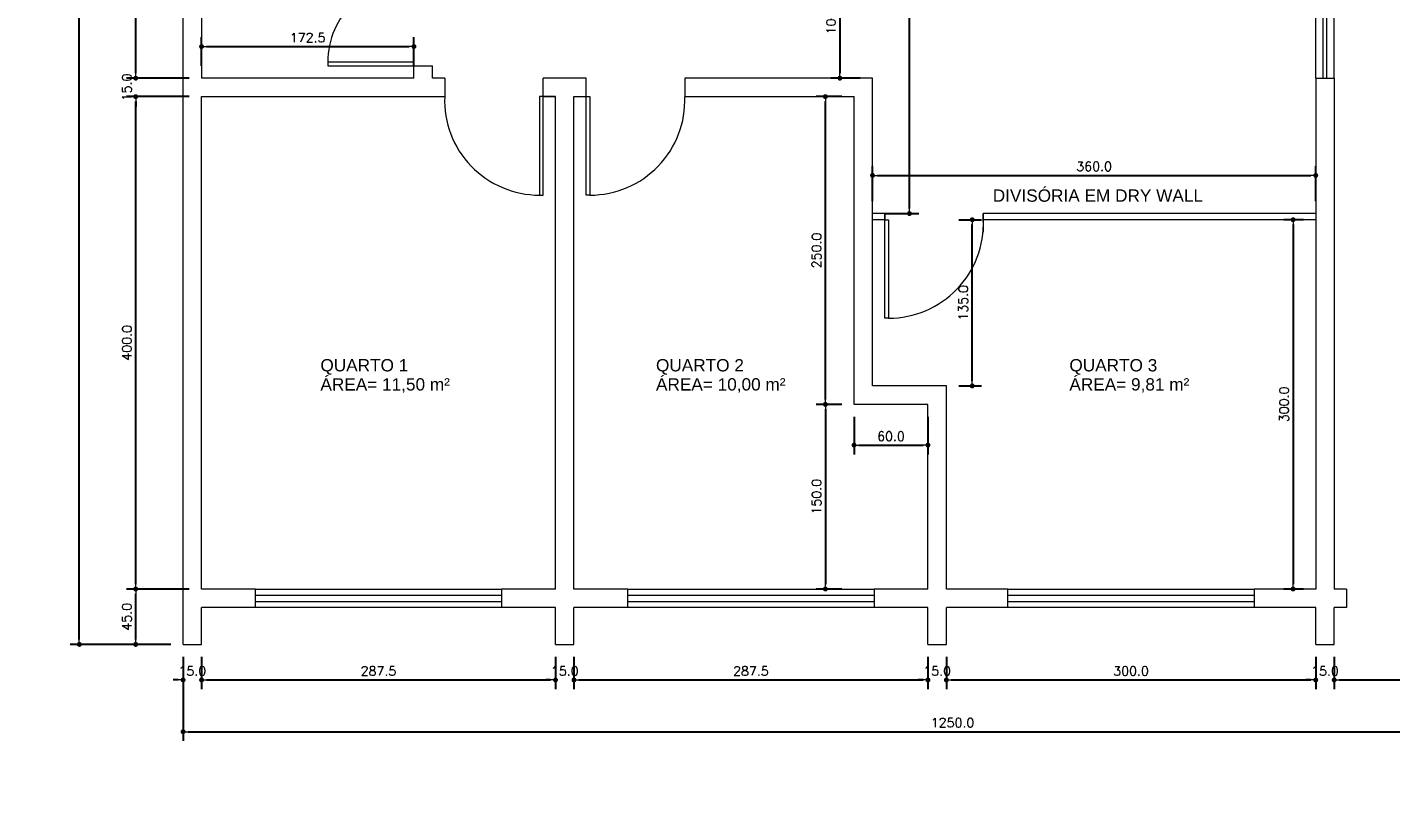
# Model space of a CAD drawing. Header units: millimetres. Extents: x 1206 to 2034, y 106 to 342.
# Drawn here: x 1785.26 to 1796.33, y 135.67 to 141.91 of the extents above; entities that cross this region are included whole.
import ezdxf

# ---------------------------------------------------------------- set-up
doc = ezdxf.new("R2010")
doc.units = ezdxf.units.MM
doc.header["$PDMODE"] = 34
doc.header["$PDSIZE"] = -5
doc.layers.get('0').update_dxf_attribs({"color": 1})
doc.layers.get('DEFPOINTS').update_dxf_attribs({"lineweight": 0})
for name, color, linetype, lineweight in [('AR-ALVENARIA', 7, 'Continuous', 9), ('AR-COTA', 1, 'Continuous', 5), ('AR-DIVISÓRIA', 7, 'Continuous', 5), ('AR-ESQUADRIA', 4, 'Continuous', 5), ('AR-PENA_010', 10, 'Continuous', 9), ('AR-TXT-AMBIENTE', 174, 'Continuous', 0), ('AR-TXT-ÁREA', 7, 'Continuous', 0)]:
    doc.layers.add(name, color=color, linetype=linetype, lineweight=lineweight)
doc.styles.add('50_COTAS', font='romans.shx', dxfattribs={"height": 0.075})
doc.styles.add('50_TXT 3', font='arial.ttf', dxfattribs={"height": 0.1})
doc.styles.add('75_TXT 3', font='arial.ttf', dxfattribs={"height": 0.15})
doc.dimstyles.new('COTA_50', dxfattribs={"dimscale": 500, "dimtxt": 0.16, "dimasz": 8e-05, "dimexe": 0.00015, "dimexo": 0.0002, "dimgap": 7e-05, "dimtad": 1, "dimdec": 1, "dimlfac": 100, "dimzin": 0, "dimdsep": 46, "dimtxsty": '50_COTAS', "dimblk1": 'DOT', "dimblk2": 'DOT', "dimsah": 1, "dimcen": 0.009, "dimclrd": 256, "dimclre": 256, "dimclrt": 7, "dimaunit": 1, "dimadec": 0, "dimazin": 0, "dimtfac": 0.05, "dimtdec": 1, "dimtix": 1, "dimtofl": 0, "dimtmove": 2, "dimatfit": 3, "dimldrblk": 'DOT', "dimfxl": 1, "dimtvp": 0.75, "dimtolj": 1, "dimtzin": 0, "dimarcsym": 0})

# ---------------------------------------------------------------- blocks, each defined once
blk = doc.blocks.new('_DOT')
at = {"color": 0, "linetype": 'ByBlock'}
blk.add_line((-0.5, 0), (-1, 0), dxfattribs=at)
at = {"color": 0, "linetype": 'ByBlock', "const_width": 0.5}
blk.add_lwpolyline([(-0.25, 0, 1), (0.25, 0, 1)], format="xyb", close=True, dxfattribs=at)
blk = doc.blocks.new('*D190')
at = {"layer": 'AR-COTA', "lineweight": -2, "transparency": 16777216}
for p, q in [((1786.522, 136.797), (1786.522, 136.533)), ((1786.672, 136.797), (1786.672, 136.533)), ((1786.482, 136.608), (1786.442, 136.608)), ((1786.712, 136.608), (1786.752, 136.608))]:
    blk.add_line(p, q, dxfattribs=at)
at = {"layer": 'DEFPOINTS', "color": 0, "transparency": 16777216}
for p in [(1786.522, 136.897), (1786.672, 136.897), (1786.672, 136.608)]:
    blk.add_point(p, dxfattribs=at)
at = {"layer": 'AR-COTA', "lineweight": -2, "transparency": 16777216, "xscale": 0.04, "yscale": 0.04, "zscale": 0.04}
blk.add_blockref('_DOT', (1786.522, 136.608), dxfattribs=at)
at = {"layer": 'AR-COTA', "lineweight": -2, "transparency": 16777216, "xscale": 0.04, "yscale": 0.04, "zscale": 0.04, "rotation": 180}
blk.add_blockref('_DOT', (1786.672, 136.608), dxfattribs=at)
at = {"layer": 'AR-COTA', "color": 7, "transparency": 16777216, "insert": (1786.597, 136.681), "char_height": 0.075, "attachment_point": 5, "style": '50_COTAS'}
blk.add_mtext('\\A1;15.0', dxfattribs=at)
blk = doc.blocks.new('*D191')
at = {"layer": 'AR-COTA', "lineweight": -2, "transparency": 16777216}
for p, q in [((1786.672, 136.797), (1786.672, 136.533)), ((1789.547, 136.797), (1789.547, 136.533)), ((1786.712, 136.608), (1789.507, 136.608))]:
    blk.add_line(p, q, dxfattribs=at)
at = {"layer": 'DEFPOINTS', "color": 0, "transparency": 16777216}
for p in [(1786.672, 136.897), (1789.547, 136.897), (1789.547, 136.608)]:
    blk.add_point(p, dxfattribs=at)
at = {"layer": 'AR-COTA', "lineweight": -2, "transparency": 16777216, "xscale": 0.04, "yscale": 0.04, "zscale": 0.04, "rotation": 180}
blk.add_blockref('_DOT', (1786.672, 136.608), dxfattribs=at)
at = {"layer": 'AR-COTA', "lineweight": -2, "transparency": 16777216, "xscale": 0.04, "yscale": 0.04, "zscale": 0.04}
blk.add_blockref('_DOT', (1789.547, 136.608), dxfattribs=at)
at = {"layer": 'AR-COTA', "color": 7, "transparency": 16777216, "insert": (1788.109, 136.681), "char_height": 0.075, "attachment_point": 5, "style": '50_COTAS'}
blk.add_mtext('\\A1;287.5', dxfattribs=at)
blk = doc.blocks.new('*D192')
at = {"layer": 'AR-COTA', "lineweight": -2, "transparency": 16777216}
for p, q in [((1789.547, 136.797), (1789.547, 136.533)), ((1789.697, 136.797), (1789.697, 136.533)), ((1789.507, 136.608), (1789.467, 136.608)), ((1789.737, 136.608), (1789.777, 136.608))]:
    blk.add_line(p, q, dxfattribs=at)
at = {"layer": 'DEFPOINTS', "color": 0, "transparency": 16777216}
for p in [(1789.547, 136.897), (1789.697, 136.897), (1789.697, 136.608)]:
    blk.add_point(p, dxfattribs=at)
at = {"layer": 'AR-COTA', "lineweight": -2, "transparency": 16777216, "xscale": 0.04, "yscale": 0.04, "zscale": 0.04}
blk.add_blockref('_DOT', (1789.547, 136.608), dxfattribs=at)
at = {"layer": 'AR-COTA', "lineweight": -2, "transparency": 16777216, "xscale": 0.04, "yscale": 0.04, "zscale": 0.04, "rotation": 180}
blk.add_blockref('_DOT', (1789.697, 136.608), dxfattribs=at)
at = {"layer": 'AR-COTA', "color": 7, "transparency": 16777216, "insert": (1789.622, 136.681), "char_height": 0.075, "attachment_point": 5, "style": '50_COTAS'}
blk.add_mtext('\\A1;15.0', dxfattribs=at)
blk = doc.blocks.new('*D193')
at = {"layer": 'AR-COTA', "lineweight": -2, "transparency": 16777216}
for p, q in [((1789.697, 136.797), (1789.697, 136.533)), ((1792.572, 136.797), (1792.572, 136.533)), ((1789.737, 136.608), (1792.532, 136.608))]:
    blk.add_line(p, q, dxfattribs=at)
at = {"layer": 'DEFPOINTS', "color": 0, "transparency": 16777216}
for p in [(1789.697, 136.897), (1792.572, 136.897), (1792.572, 136.608)]:
    blk.add_point(p, dxfattribs=at)
at = {"layer": 'AR-COTA', "lineweight": -2, "transparency": 16777216, "xscale": 0.04, "yscale": 0.04, "zscale": 0.04, "rotation": 180}
blk.add_blockref('_DOT', (1789.697, 136.608), dxfattribs=at)
at = {"layer": 'AR-COTA', "lineweight": -2, "transparency": 16777216, "xscale": 0.04, "yscale": 0.04, "zscale": 0.04}
blk.add_blockref('_DOT', (1792.572, 136.608), dxfattribs=at)
at = {"layer": 'AR-COTA', "color": 7, "transparency": 16777216, "insert": (1791.134, 136.681), "char_height": 0.075, "attachment_point": 5, "style": '50_COTAS'}
blk.add_mtext('\\A1;287.5', dxfattribs=at)
blk = doc.blocks.new('*D194')
at = {"layer": 'AR-COTA', "lineweight": -2, "transparency": 16777216}
for p, q in [((1792.572, 136.797), (1792.572, 136.533)), ((1792.722, 136.797), (1792.722, 136.533)), ((1792.532, 136.608), (1792.492, 136.608)), ((1792.762, 136.608), (1792.802, 136.608))]:
    blk.add_line(p, q, dxfattribs=at)
at = {"layer": 'DEFPOINTS', "color": 0, "transparency": 16777216}
for p in [(1792.572, 136.897), (1792.722, 136.897), (1792.722, 136.608)]:
    blk.add_point(p, dxfattribs=at)
at = {"layer": 'AR-COTA', "lineweight": -2, "transparency": 16777216, "xscale": 0.04, "yscale": 0.04, "zscale": 0.04}
blk.add_blockref('_DOT', (1792.572, 136.608), dxfattribs=at)
at = {"layer": 'AR-COTA', "lineweight": -2, "transparency": 16777216, "xscale": 0.04, "yscale": 0.04, "zscale": 0.04, "rotation": 180}
blk.add_blockref('_DOT', (1792.722, 136.608), dxfattribs=at)
at = {"layer": 'AR-COTA', "color": 7, "transparency": 16777216, "insert": (1792.647, 136.681), "char_height": 0.075, "attachment_point": 5, "style": '50_COTAS'}
blk.add_mtext('\\A1;15.0', dxfattribs=at)
blk = doc.blocks.new('*D195')
at = {"layer": 'AR-COTA', "lineweight": -2, "transparency": 16777216}
for p, q in [((1792.722, 136.797), (1792.722, 136.533)), ((1795.722, 136.797), (1795.722, 136.533)), ((1792.762, 136.608), (1795.682, 136.608))]:
    blk.add_line(p, q, dxfattribs=at)
at = {"layer": 'DEFPOINTS', "color": 0, "transparency": 16777216}
for p in [(1792.722, 136.897), (1795.722, 136.897), (1795.722, 136.608)]:
    blk.add_point(p, dxfattribs=at)
at = {"layer": 'AR-COTA', "lineweight": -2, "transparency": 16777216, "xscale": 0.04, "yscale": 0.04, "zscale": 0.04, "rotation": 180}
blk.add_blockref('_DOT', (1792.722, 136.608), dxfattribs=at)
at = {"layer": 'AR-COTA', "lineweight": -2, "transparency": 16777216, "xscale": 0.04, "yscale": 0.04, "zscale": 0.04}
blk.add_blockref('_DOT', (1795.722, 136.608), dxfattribs=at)
at = {"layer": 'AR-COTA', "color": 7, "transparency": 16777216, "insert": (1794.222, 136.681), "char_height": 0.075, "attachment_point": 5, "style": '50_COTAS'}
blk.add_mtext('\\A1;300.0', dxfattribs=at)
blk = doc.blocks.new('*D196')
at = {"layer": 'AR-COTA', "lineweight": -2, "transparency": 16777216}
for p, q in [((1795.722, 136.797), (1795.722, 136.533)), ((1795.872, 136.797), (1795.872, 136.533)), ((1795.682, 136.608), (1795.642, 136.608)), ((1795.912, 136.608), (1795.952, 136.608))]:
    blk.add_line(p, q, dxfattribs=at)
at = {"layer": 'DEFPOINTS', "color": 0, "transparency": 16777216}
for p in [(1795.722, 136.897), (1795.872, 136.897), (1795.872, 136.608)]:
    blk.add_point(p, dxfattribs=at)
at = {"layer": 'AR-COTA', "lineweight": -2, "transparency": 16777216, "xscale": 0.04, "yscale": 0.04, "zscale": 0.04}
blk.add_blockref('_DOT', (1795.722, 136.608), dxfattribs=at)
at = {"layer": 'AR-COTA', "lineweight": -2, "transparency": 16777216, "xscale": 0.04, "yscale": 0.04, "zscale": 0.04, "rotation": 180}
blk.add_blockref('_DOT', (1795.872, 136.608), dxfattribs=at)
at = {"layer": 'AR-COTA', "color": 7, "transparency": 16777216, "insert": (1795.797, 136.681), "char_height": 0.075, "attachment_point": 5, "style": '50_COTAS'}
blk.add_mtext('\\A1;15.0', dxfattribs=at)
blk = doc.blocks.new('*D197')
at = {"layer": 'AR-COTA', "lineweight": -2, "transparency": 16777216}
for p, q in [((1795.872, 136.797), (1795.872, 136.533)), ((1798.872, 136.797), (1798.872, 136.533)), ((1795.912, 136.608), (1798.832, 136.608))]:
    blk.add_line(p, q, dxfattribs=at)
at = {"layer": 'DEFPOINTS', "color": 0, "transparency": 16777216}
for p in [(1795.872, 136.897), (1798.872, 136.897), (1798.872, 136.608)]:
    blk.add_point(p, dxfattribs=at)
at = {"layer": 'AR-COTA', "lineweight": -2, "transparency": 16777216, "xscale": 0.04, "yscale": 0.04, "zscale": 0.04, "rotation": 180}
blk.add_blockref('_DOT', (1795.872, 136.608), dxfattribs=at)
at = {"layer": 'AR-COTA', "lineweight": -2, "transparency": 16777216, "xscale": 0.04, "yscale": 0.04, "zscale": 0.04}
blk.add_blockref('_DOT', (1798.872, 136.608), dxfattribs=at)
at = {"layer": 'AR-COTA', "color": 7, "transparency": 16777216, "insert": (1797.372, 136.681), "char_height": 0.075, "attachment_point": 5, "style": '50_COTAS'}
blk.add_mtext('\\A1;300.0', dxfattribs=at)
blk = doc.blocks.new('*D204')
at = {"layer": 'AR-COTA', "lineweight": -2, "transparency": 16777216}
for p, q in [((1786.522, 136.797), (1786.522, 136.113)), ((1799.022, 136.797), (1799.022, 136.113)), ((1786.562, 136.188), (1798.982, 136.188))]:
    blk.add_line(p, q, dxfattribs=at)
at = {"layer": 'DEFPOINTS', "color": 0, "transparency": 16777216}
for p in [(1786.522, 136.897), (1799.022, 136.897), (1799.022, 136.188)]:
    blk.add_point(p, dxfattribs=at)
at = {"layer": 'AR-COTA', "lineweight": -2, "transparency": 16777216, "xscale": 0.04, "yscale": 0.04, "zscale": 0.04, "rotation": 180}
blk.add_blockref('_DOT', (1786.522, 136.188), dxfattribs=at)
at = {"layer": 'AR-COTA', "lineweight": -2, "transparency": 16777216, "xscale": 0.04, "yscale": 0.04, "zscale": 0.04}
blk.add_blockref('_DOT', (1799.022, 136.188), dxfattribs=at)
at = {"layer": 'AR-COTA', "color": 7, "transparency": 16777216, "insert": (1792.772, 136.261), "char_height": 0.075, "attachment_point": 5, "style": '50_COTAS'}
blk.add_mtext('\\A1;1250.0', dxfattribs=at)
blk = doc.blocks.new('*D207')
at = {"layer": 'AR-COTA', "lineweight": -2, "transparency": 16777216}
for p, q in [((1786.572, 141.347), (1786.062, 141.347)), ((1786.137, 137.387), (1786.137, 141.307)), ((1786.572, 137.347), (1786.062, 137.347))]:
    blk.add_line(p, q, dxfattribs=at)
at = {"layer": 'DEFPOINTS', "color": 0, "transparency": 16777216}
for p in [(1786.137, 141.347), (1786.672, 141.347), (1786.672, 137.347)]:
    blk.add_point(p, dxfattribs=at)
at = {"layer": 'AR-COTA', "lineweight": -2, "transparency": 16777216, "xscale": 0.04, "yscale": 0.04, "zscale": 0.04}
for p, rotation in [((1786.137, 141.347), 90), ((1786.137, 137.347), 270)]:
    blk.add_blockref('_DOT', p, dxfattribs=dict(at, rotation=rotation))
at = {"layer": 'AR-COTA', "color": 7, "transparency": 16777216, "insert": (1786.065, 139.347), "char_height": 0.075, "attachment_point": 5, "rotation": 90, "style": '50_COTAS'}
blk.add_mtext('\\A1;400.0', dxfattribs=at)
blk = doc.blocks.new('*D208')
at = {"layer": 'AR-COTA', "lineweight": -2, "transparency": 16777216}
for p, q in [((1786.137, 141.537), (1786.137, 141.577)), ((1786.572, 141.497), (1786.062, 141.497)), ((1786.572, 141.347), (1786.062, 141.347)), ((1786.137, 141.307), (1786.137, 141.267))]:
    blk.add_line(p, q, dxfattribs=at)
at = {"layer": 'DEFPOINTS', "color": 0, "transparency": 16777216}
for p in [(1786.137, 141.497), (1786.672, 141.497), (1786.672, 141.347)]:
    blk.add_point(p, dxfattribs=at)
at = {"layer": 'AR-COTA', "lineweight": -2, "transparency": 16777216, "xscale": 0.04, "yscale": 0.04, "zscale": 0.04}
for p, rotation in [((1786.137, 141.497), 270), ((1786.137, 141.347), 90)]:
    blk.add_blockref('_DOT', p, dxfattribs=dict(at, rotation=rotation))
at = {"layer": 'AR-COTA', "color": 7, "transparency": 16777216, "insert": (1786.065, 141.422), "char_height": 0.075, "attachment_point": 5, "rotation": 90, "style": '50_COTAS'}
blk.add_mtext('\\A1;15.0', dxfattribs=at)
blk = doc.blocks.new('*D209')
at = {"layer": 'AR-COTA', "lineweight": -2, "transparency": 16777216}
for p, q in [((1786.572, 144.577), (1786.062, 144.577)), ((1786.137, 141.537), (1786.137, 144.537)), ((1786.572, 141.497), (1786.062, 141.497))]:
    blk.add_line(p, q, dxfattribs=at)
at = {"layer": 'DEFPOINTS', "color": 0, "transparency": 16777216}
for p in [(1786.137, 144.577), (1786.672, 144.577), (1786.672, 141.497)]:
    blk.add_point(p, dxfattribs=at)
at = {"layer": 'AR-COTA', "lineweight": -2, "transparency": 16777216, "xscale": 0.04, "yscale": 0.04, "zscale": 0.04}
for p, rotation in [((1786.137, 144.577), 90), ((1786.137, 141.497), 270)]:
    blk.add_blockref('_DOT', p, dxfattribs=dict(at, rotation=rotation))
at = {"layer": 'AR-COTA', "color": 7, "transparency": 16777216, "insert": (1786.065, 143.037), "char_height": 0.075, "attachment_point": 5, "rotation": 90, "style": '50_COTAS'}
blk.add_mtext('\\A1;308.0', dxfattribs=at)
blk = doc.blocks.new('*D216')
at = {"layer": 'AR-COTA', "lineweight": -2, "transparency": 16777216}
for p, q in [((1786.422, 137.347), (1786.062, 137.347)), ((1786.137, 136.937), (1786.137, 137.307)), ((1786.422, 136.897), (1786.062, 136.897))]:
    blk.add_line(p, q, dxfattribs=at)
at = {"layer": 'DEFPOINTS', "color": 0, "transparency": 16777216}
for p in [(1786.137, 137.347), (1786.522, 137.347), (1786.522, 136.897)]:
    blk.add_point(p, dxfattribs=at)
at = {"layer": 'AR-COTA', "lineweight": -2, "transparency": 16777216, "xscale": 0.04, "yscale": 0.04, "zscale": 0.04}
for p, rotation in [((1786.137, 137.347), 90), ((1786.137, 136.897), 270)]:
    blk.add_blockref('_DOT', p, dxfattribs=dict(at, rotation=rotation))
at = {"layer": 'AR-COTA', "color": 7, "transparency": 16777216, "insert": (1786.065, 137.122), "char_height": 0.075, "attachment_point": 5, "rotation": 90, "style": '50_COTAS'}
blk.add_mtext('\\A1;45.0', dxfattribs=at)
blk = doc.blocks.new('*D217')
at = {"layer": 'AR-COTA', "lineweight": -2, "transparency": 16777216}
for p, q in [((1786.422, 155.397), (1785.604, 155.397)), ((1785.679, 136.937), (1785.679, 155.357)), ((1786.422, 136.897), (1785.604, 136.897))]:
    blk.add_line(p, q, dxfattribs=at)
at = {"layer": 'DEFPOINTS', "color": 0, "transparency": 16777216}
for p in [(1785.679, 155.397), (1786.522, 155.397), (1786.522, 136.897)]:
    blk.add_point(p, dxfattribs=at)
at = {"layer": 'AR-COTA', "lineweight": -2, "transparency": 16777216, "xscale": 0.04, "yscale": 0.04, "zscale": 0.04}
for p, rotation in [((1785.679, 155.397), 90), ((1785.679, 136.897), 270)]:
    blk.add_blockref('_DOT', p, dxfattribs=dict(at, rotation=rotation))
at = {"layer": 'AR-COTA', "color": 7, "transparency": 16777216, "insert": (1785.606, 146.147), "char_height": 0.075, "attachment_point": 5, "rotation": 90, "style": '50_COTAS'}
blk.add_mtext('\\A1;1850.0', dxfattribs=at)
blk = doc.blocks.new('*D252')
at = {"layer": 'AR-COTA', "lineweight": -2, "transparency": 16777216}
for p, q in [((1786.672, 141.597), (1786.672, 141.829)), ((1788.397, 141.597), (1788.397, 141.829)), ((1786.712, 141.754), (1788.357, 141.754))]:
    blk.add_line(p, q, dxfattribs=at)
at = {"layer": 'DEFPOINTS', "color": 0, "transparency": 16777216}
for p in [(1788.397, 141.754), (1786.672, 141.497), (1788.397, 141.497)]:
    blk.add_point(p, dxfattribs=at)
at = {"layer": 'AR-COTA', "lineweight": -2, "transparency": 16777216, "xscale": 0.04, "yscale": 0.04, "zscale": 0.04, "rotation": 180}
blk.add_blockref('_DOT', (1786.672, 141.754), dxfattribs=at)
at = {"layer": 'AR-COTA', "lineweight": -2, "transparency": 16777216, "xscale": 0.04, "yscale": 0.04, "zscale": 0.04}
blk.add_blockref('_DOT', (1788.397, 141.754), dxfattribs=at)
at = {"layer": 'AR-COTA', "color": 7, "transparency": 16777216, "insert": (1787.534, 141.826), "char_height": 0.075, "attachment_point": 5, "style": '50_COTAS'}
blk.add_mtext('\\A1;172.5', dxfattribs=at)
blk = doc.blocks.new('*D254')
at = {"layer": 'AR-COTA', "lineweight": -2, "transparency": 16777216}
for p, q in [((1792.022, 142.497), (1791.782, 142.497)), ((1791.857, 142.457), (1791.857, 141.537)), ((1792.022, 141.497), (1791.782, 141.497))]:
    blk.add_line(p, q, dxfattribs=at)
at = {"layer": 'DEFPOINTS', "color": 0, "transparency": 16777216}
for p in [(1792.122, 142.497), (1791.857, 141.497), (1792.122, 141.497)]:
    blk.add_point(p, dxfattribs=at)
at = {"layer": 'AR-COTA', "lineweight": -2, "transparency": 16777216, "xscale": 0.04, "yscale": 0.04, "zscale": 0.04}
for p, rotation in [((1791.857, 142.497), 90), ((1791.857, 141.497), 270)]:
    blk.add_blockref('_DOT', p, dxfattribs=dict(at, rotation=rotation))
at = {"layer": 'AR-COTA', "color": 7, "transparency": 16777216, "insert": (1791.785, 141.997), "char_height": 0.075, "attachment_point": 5, "rotation": 90, "style": '50_COTAS'}
blk.add_mtext('\\A1;100.0', dxfattribs=at)
blk = doc.blocks.new('*D261')
at = {"layer": 'AR-COTA', "lineweight": -2, "transparency": 16777216}
for p, q in [((1792.222, 145.047), (1792.497, 145.047)), ((1792.422, 140.437), (1792.422, 145.007)), ((1792.222, 140.397), (1792.497, 140.397))]:
    blk.add_line(p, q, dxfattribs=at)
at = {"layer": 'DEFPOINTS', "color": 0, "transparency": 16777216}
for p in [(1792.122, 145.047), (1792.422, 145.047), (1792.122, 140.397)]:
    blk.add_point(p, dxfattribs=at)
at = {"layer": 'AR-COTA', "lineweight": -2, "transparency": 16777216, "xscale": 0.04, "yscale": 0.04, "zscale": 0.04}
for p, rotation in [((1792.422, 145.047), 90), ((1792.422, 140.397), 270)]:
    blk.add_blockref('_DOT', p, dxfattribs=dict(at, rotation=rotation))
at = {"layer": 'AR-COTA', "color": 7, "transparency": 16777216, "insert": (1792.349, 142.722), "char_height": 0.075, "attachment_point": 5, "rotation": 90, "style": '50_COTAS'}
blk.add_mtext('\\A1;465.0', dxfattribs=at)
blk = doc.blocks.new('*D263')
at = {"layer": 'AR-COTA', "lineweight": -2, "transparency": 16777216}
for p, q in [((1791.872, 138.847), (1791.664, 138.847)), ((1791.739, 138.807), (1791.739, 137.387)), ((1791.872, 137.347), (1791.664, 137.347))]:
    blk.add_line(p, q, dxfattribs=at)
at = {"layer": 'DEFPOINTS', "color": 0, "transparency": 16777216}
for p in [(1791.972, 138.847), (1791.739, 137.347), (1791.972, 137.347)]:
    blk.add_point(p, dxfattribs=at)
at = {"layer": 'AR-COTA', "lineweight": -2, "transparency": 16777216, "xscale": 0.04, "yscale": 0.04, "zscale": 0.04}
for p, rotation in [((1791.739, 138.847), 90), ((1791.739, 137.347), 270)]:
    blk.add_blockref('_DOT', p, dxfattribs=dict(at, rotation=rotation))
at = {"layer": 'AR-COTA', "color": 7, "transparency": 16777216, "insert": (1791.667, 138.097), "char_height": 0.075, "attachment_point": 5, "rotation": 90, "style": '50_COTAS'}
blk.add_mtext('\\A1;150.0', dxfattribs=at)
blk = doc.blocks.new('*D264')
at = {"layer": 'AR-COTA', "lineweight": -2, "transparency": 16777216}
for p, q in [((1791.972, 138.747), (1791.972, 138.441)), ((1792.572, 138.747), (1792.572, 138.441)), ((1792.012, 138.516), (1792.532, 138.516))]:
    blk.add_line(p, q, dxfattribs=at)
at = {"layer": 'DEFPOINTS', "color": 0, "transparency": 16777216}
for p in [(1791.972, 138.847), (1792.572, 138.847), (1792.572, 138.516)]:
    blk.add_point(p, dxfattribs=at)
at = {"layer": 'AR-COTA', "lineweight": -2, "transparency": 16777216, "xscale": 0.04, "yscale": 0.04, "zscale": 0.04, "rotation": 180}
blk.add_blockref('_DOT', (1791.972, 138.516), dxfattribs=at)
at = {"layer": 'AR-COTA', "lineweight": -2, "transparency": 16777216, "xscale": 0.04, "yscale": 0.04, "zscale": 0.04}
blk.add_blockref('_DOT', (1792.572, 138.516), dxfattribs=at)
at = {"layer": 'AR-COTA', "color": 7, "transparency": 16777216, "insert": (1792.272, 138.588), "char_height": 0.075, "attachment_point": 5, "style": '50_COTAS'}
blk.add_mtext('\\A1;60.0', dxfattribs=at)
blk = doc.blocks.new('*D265')
at = {"layer": 'AR-COTA', "lineweight": -2, "transparency": 16777216}
for p, q in [((1791.872, 141.347), (1791.664, 141.347)), ((1791.739, 138.887), (1791.739, 141.307)), ((1791.872, 138.847), (1791.664, 138.847))]:
    blk.add_line(p, q, dxfattribs=at)
at = {"layer": 'DEFPOINTS', "color": 0, "transparency": 16777216}
for p in [(1791.739, 141.347), (1791.972, 141.347), (1791.972, 138.847)]:
    blk.add_point(p, dxfattribs=at)
at = {"layer": 'AR-COTA', "lineweight": -2, "transparency": 16777216, "xscale": 0.04, "yscale": 0.04, "zscale": 0.04}
for p, rotation in [((1791.739, 141.347), 90), ((1791.739, 138.847), 270)]:
    blk.add_blockref('_DOT', p, dxfattribs=dict(at, rotation=rotation))
at = {"layer": 'AR-COTA', "color": 7, "transparency": 16777216, "insert": (1791.667, 140.097), "char_height": 0.075, "attachment_point": 5, "rotation": 90, "style": '50_COTAS'}
blk.add_mtext('\\A1;250.0', dxfattribs=at)
blk = doc.blocks.new('*D266')
at = {"layer": 'AR-COTA', "lineweight": -2, "transparency": 16777216}
for p, q in [((1792.822, 140.347), (1793.007, 140.347)), ((1792.932, 139.037), (1792.932, 140.307)), ((1792.822, 138.997), (1793.007, 138.997))]:
    blk.add_line(p, q, dxfattribs=at)
at = {"layer": 'DEFPOINTS', "color": 0, "transparency": 16777216}
for p in [(1792.722, 140.347), (1792.932, 140.347), (1792.722, 138.997)]:
    blk.add_point(p, dxfattribs=at)
at = {"layer": 'AR-COTA', "lineweight": -2, "transparency": 16777216, "xscale": 0.04, "yscale": 0.04, "zscale": 0.04}
for p, rotation in [((1792.932, 140.347), 90), ((1792.932, 138.997), 270)]:
    blk.add_blockref('_DOT', p, dxfattribs=dict(at, rotation=rotation))
at = {"layer": 'AR-COTA', "color": 7, "transparency": 16777216, "insert": (1792.859, 139.672), "char_height": 0.075, "attachment_point": 5, "rotation": 90, "style": '50_COTAS'}
blk.add_mtext('\\A1;135.0', dxfattribs=at)
blk = doc.blocks.new('*D267')
at = {"layer": 'AR-COTA', "lineweight": -2, "transparency": 16777216}
for p, q in [((1795.622, 140.347), (1795.463, 140.347)), ((1795.538, 140.307), (1795.538, 137.387)), ((1795.622, 137.347), (1795.463, 137.347))]:
    blk.add_line(p, q, dxfattribs=at)
at = {"layer": 'DEFPOINTS', "color": 0, "transparency": 16777216}
for p in [(1795.722, 140.347), (1795.538, 137.347), (1795.722, 137.347)]:
    blk.add_point(p, dxfattribs=at)
at = {"layer": 'AR-COTA', "lineweight": -2, "transparency": 16777216, "xscale": 0.04, "yscale": 0.04, "zscale": 0.04}
for p, rotation in [((1795.538, 140.347), 90), ((1795.538, 137.347), 270)]:
    blk.add_blockref('_DOT', p, dxfattribs=dict(at, rotation=rotation))
at = {"layer": 'AR-COTA', "color": 7, "transparency": 16777216, "insert": (1795.465, 138.847), "char_height": 0.075, "attachment_point": 5, "rotation": 90, "style": '50_COTAS'}
blk.add_mtext('\\A1;300.0', dxfattribs=at)
blk = doc.blocks.new('*D268')
at = {"layer": 'AR-COTA', "lineweight": -2, "transparency": 16777216}
for p, q in [((1792.122, 140.497), (1792.122, 140.782)), ((1795.722, 140.497), (1795.722, 140.782)), ((1792.162, 140.707), (1795.682, 140.707))]:
    blk.add_line(p, q, dxfattribs=at)
at = {"layer": 'DEFPOINTS', "color": 0, "transparency": 16777216}
for p in [(1795.722, 140.707), (1792.122, 140.397), (1795.722, 140.397)]:
    blk.add_point(p, dxfattribs=at)
at = {"layer": 'AR-COTA', "lineweight": -2, "transparency": 16777216, "xscale": 0.04, "yscale": 0.04, "zscale": 0.04, "rotation": 180}
blk.add_blockref('_DOT', (1792.122, 140.707), dxfattribs=at)
at = {"layer": 'AR-COTA', "lineweight": -2, "transparency": 16777216, "xscale": 0.04, "yscale": 0.04, "zscale": 0.04}
blk.add_blockref('_DOT', (1795.722, 140.707), dxfattribs=at)
at = {"layer": 'AR-COTA', "color": 7, "transparency": 16777216, "insert": (1793.922, 140.78), "char_height": 0.075, "attachment_point": 5, "style": '50_COTAS'}
blk.add_mtext('\\A1;360.0', dxfattribs=at)

msp = doc.modelspace()

# ---------------------------------------------------------------- linework, layer by layer
at = {"layer": 'AR-ALVENARIA'}
for p, q in [((1786.5219, 136.8968), (1786.5219, 142.1368)), ((1786.6719, 142.1368), (1786.6719, 141.4968)), ((1788.3969, 141.4968), (1788.3969, 141.5968)), ((1788.3969, 141.5968), (1788.5469, 141.5968)), ((1788.5469, 141.4968), (1788.5469, 141.5968)), ((1788.3969, 141.4968), (1786.6719, 141.4968)), ((1788.6469, 141.4968), (1788.5469, 141.4968)), ((1788.6469, 141.4968), (1788.6469, 141.3468)), ((1789.7969, 141.4968), (1789.4469, 141.4968)), ((1789.4469, 141.3468), (1789.4469, 141.4968)), ((1789.7969, 141.3468), (1789.7969, 141.4968)), ((1792.1219, 141.4968), (1790.5969, 141.4968)), ((1790.5969, 141.4968), (1790.5969, 141.3468)), ((1792.1219, 138.9968), (1792.1219, 141.4968)), ((1795.7219, 141.4968), (1795.7219, 137.3468)), ((1795.7219, 141.4968), (1795.8719, 141.4968)), ((1795.8719, 141.4968), (1795.8719, 137.3468)), ((1786.6719, 137.3468), (1786.6719, 141.3468)), ((1786.6719, 141.3468), (1788.6469, 141.3468)), ((1789.4469, 141.3468), (1789.5469, 141.3468)), ((1789.5469, 141.3468), (1789.4469, 141.3468)), ((1789.5469, 137.3468), (1789.5469, 141.3468)), ((1789.6969, 137.3468), (1789.6969, 141.3468)), ((1789.6969, 141.3468), (1789.7969, 141.3468)), ((1789.6969, 141.3468), (1789.7969, 141.3468)), ((1790.5969, 141.3468), (1791.9719, 141.3468)), ((1791.9719, 138.8468), (1791.9719, 141.3468)), ((1792.2219, 140.3968), (1792.1219, 140.3968)), ((1792.2219, 140.2468), (1792.2219, 140.3968)), ((1795.7219, 140.3968), (1793.0219, 140.3968)), ((1793.0219, 140.3968), (1793.0219, 140.2468)), ((1792.7219, 138.9968), (1792.1219, 138.9968)), ((1792.7219, 137.3468), (1792.7219, 138.9968)), ((1792.5719, 138.8468), (1791.9719, 138.8468)), ((1792.5719, 137.3468), (1792.5719, 138.8468)), ((1787.1094, 137.3468), (1786.6719, 137.3468)), ((1787.1094, 137.1968), (1787.1094, 137.3468)), ((1789.5469, 137.3468), (1789.1094, 137.3468)), ((1789.1094, 137.3468), (1789.1094, 137.1968)), ((1790.1344, 137.3468), (1789.6969, 137.3468)), ((1790.1344, 137.1968), (1790.1344, 137.3468)), ((1792.5719, 137.3468), (1792.1344, 137.3468)), ((1792.1344, 137.3468), (1792.1344, 137.1968)), ((1793.2219, 137.3468), (1792.7219, 137.3468)), ((1793.2219, 137.1968), (1793.2219, 137.3468)), ((1795.7219, 137.3468), (1795.2219, 137.3468)), ((1795.2219, 137.3468), (1795.2219, 137.1968)), ((1795.9719, 137.3468), (1795.8719, 137.3468)), ((1795.9719, 137.3468), (1795.9719, 137.1968)), ((1787.1094, 137.1968), (1786.6719, 137.1968)), ((1786.6719, 136.8968), (1786.6719, 137.1968)), ((1789.5469, 137.1968), (1789.1094, 137.1968)), ((1789.5469, 136.8968), (1789.5469, 137.1968)), ((1790.1344, 137.1968), (1789.6969, 137.1968)), ((1789.6969, 136.8968), (1789.6969, 137.1968)), ((1792.5719, 137.1968), (1792.1344, 137.1968)), ((1792.5719, 136.8968), (1792.5719, 137.1968)), ((1793.2219, 137.1968), (1792.7219, 137.1968)), ((1792.7219, 136.8968), (1792.7219, 137.1968)), ((1795.7219, 137.1968), (1795.2219, 137.1968)), ((1795.7219, 136.8968), (1795.7219, 137.1968)), ((1795.9719, 137.1968), (1795.8719, 137.1968)), ((1795.8719, 136.8968), (1795.8719, 137.1968)), ((1786.5219, 136.8968), (1786.6719, 136.8968)), ((1789.5469, 136.8968), (1789.6969, 136.8968)), ((1792.5719, 136.8968), (1792.7219, 136.8968)), ((1795.7219, 136.8968), (1795.8719, 136.8968))]:
    msp.add_line(p, q, dxfattribs=at)
at = {"layer": 'AR-DIVISÓRIA'}
for p, q in [((1792.2219, 140.3968), (1792.1219, 140.3968)), ((1792.2219, 140.3468), (1792.1219, 140.3468)), ((1792.2219, 140.3968), (1792.2219, 140.3468)), ((1795.7219, 140.3968), (1793.0219, 140.3968)), ((1793.0219, 140.3468), (1793.0219, 140.3968)), ((1795.7219, 140.3468), (1793.0219, 140.3468))]:
    msp.add_line(p, q, dxfattribs=at)
at = {"layer": 'AR-ESQUADRIA'}
for p, q in [((1795.7219, 141.4968), (1795.7219, 143.4968)), ((1795.7819, 141.4968), (1795.7819, 143.4968)), ((1795.8119, 141.4968), (1795.8119, 143.4968)), ((1795.8719, 141.4968), (1795.8719, 143.4968)), ((1787.1094, 137.3468), (1789.1094, 137.3468)), ((1790.1344, 137.3468), (1792.1344, 137.3468)), ((1793.2219, 137.3468), (1795.2219, 137.3468)), ((1787.1094, 137.2968), (1789.1094, 137.2968)), ((1787.1094, 137.2468), (1789.1094, 137.2468)), ((1790.1344, 137.2968), (1792.1344, 137.2968)), ((1790.1344, 137.2468), (1792.1344, 137.2468)), ((1793.2219, 137.2968), (1795.2219, 137.2968)), ((1793.2219, 137.2468), (1795.2219, 137.2468)), ((1789.1094, 137.1968), (1787.1094, 137.1968)), ((1792.1344, 137.1968), (1790.1344, 137.1968)), ((1795.2219, 137.1968), (1793.2219, 137.1968))]:
    msp.add_line(p, q, dxfattribs=at)
for points in [[(1788.3969, 141.6268), (1787.6969, 141.6268), (1787.6969, 141.5968), (1788.3969, 141.5968)], [(1789.4169, 140.5468), (1789.4469, 140.5468), (1789.4469, 141.3468), (1789.4169, 141.3468)], [(1789.8269, 140.5468), (1789.7969, 140.5468), (1789.7969, 141.3468), (1789.8269, 141.3468)], [(1792.2519, 139.5468), (1792.2219, 139.5468), (1792.2219, 140.3468), (1792.2519, 140.3468)]]:
    msp.add_lwpolyline(points, close=True, dxfattribs=at)
for centre, radius, start, end in [((1788.3675, 141.6268), 0.6706, 87.4911, 180), ((1789.4169, 141.3173), 0.7706, 177.81062, 270), ((1789.8269, 141.3173), 0.7706, 270, 2.18938), ((1792.2519, 140.3173), 0.7706, 270, 2.18938)]:
    msp.add_arc(centre, radius, start, end, dxfattribs=at)
at = {"layer": 'AR-PENA_010'}
msp.add_circle((1802.5104, 142.7069), 27.7888, dxfattribs=at)

# ---------------------------------------------------------------- texts
at = {"layer": 'AR-TXT-AMBIENTE', "char_height": 0.1, "attachment_point": 1, "style": '50_TXT 3'}
for s, insert in [('QUARTO 1', (1787.6373, 139.2149)), ('QUARTO 2', (1790.3631, 139.2149)), ('QUARTO 3', (1793.721, 139.2149))]:
    msp.add_mtext_dynamic_manual_height_columns(s, width=14.364558, gutter_width=10, heights=[0], dxfattribs=dict(at, insert=insert))
at = {"layer": 'AR-TXT-ÁREA', "char_height": 0.1, "attachment_point": 1}
for s, insert, style in [('DIVISÓRIA EM DRY WALL', (1793.0988, 140.5933), '75_TXT 3'), ('ÁREA= 11,50 m²', (1787.6373, 139.0597), '50_TXT 3'), ('ÁREA= 10,00 m²', (1790.3631, 139.0597), '50_TXT 3'), ('ÁREA= 9,81 m²', (1793.721, 139.0597), '50_TXT 3')]:
    msp.add_mtext_dynamic_manual_height_columns(s, width=14.364558, gutter_width=10, heights=[0], dxfattribs=dict(at, insert=insert, style=style))

# ---------------------------------------------------------------- dimensions: what is measured, and where the dimension line sits
at = {"layer": 'AR-COTA'}
for base, p1, p2, picture, middle in [((1785.679, 155.3968), (1786.5219, 136.8968), (1786.5219, 155.3968), '*D217', (1785.6065, 146.1468)), ((1792.4219, 145.0468), (1792.1219, 140.3968), (1792.1219, 145.0468), '*D261', (1792.3494, 142.7218)), ((1786.1375, 144.5768), (1786.6719, 141.4968), (1786.6719, 144.5768), '*D209', (1786.065, 143.0368)), ((1791.8574, 141.4968), (1792.1219, 142.4968), (1792.1219, 141.4968), '*D254', (1791.7849, 141.9968)), ((1786.1375, 141.4968), (1786.6719, 141.3468), (1786.6719, 141.4968), '*D208', (1786.065, 141.4218)), ((1786.1375, 141.3468), (1786.6719, 137.3468), (1786.6719, 141.3468), '*D207', (1786.065, 139.3468)), ((1791.7392, 141.3468), (1791.9719, 138.8468), (1791.9719, 141.3468), '*D265', (1791.6667, 140.0968)), ((1792.9316, 140.3468), (1792.7219, 138.9968), (1792.7219, 140.3468), '*D266', (1792.8591, 139.6718)), ((1795.5378, 137.3468), (1795.7219, 140.3468), (1795.7219, 137.3468), '*D267', (1795.4653, 138.8468)), ((1791.7392, 137.3468), (1791.9719, 138.8468), (1791.9719, 137.3468), '*D263', (1791.6667, 138.0968)), ((1786.1375, 137.3468), (1786.5219, 136.8968), (1786.5219, 137.3468), '*D216', (1786.065, 137.1218))]:
    dim = msp.add_linear_dim(base=base, p1=p1, p2=p2, angle=90, dimstyle='COTA_50', dxfattribs=at)
    dim.commit()
    dim.dimension.update_dxf_attribs({"geometry": picture, "text_midpoint": middle})
for base, p1, p2, picture, middle in [((1788.3969, 141.7538), (1786.6719, 141.4968), (1788.3969, 141.4968), '*D252', (1787.5344, 141.8263)), ((1795.7219, 140.7074), (1792.1219, 140.3968), (1795.7219, 140.3968), '*D268', (1793.9219, 140.7799)), ((1792.5719, 138.5159), (1791.9719, 138.8468), (1792.5719, 138.8468), '*D264', (1792.2719, 138.5884)), ((1786.6719, 136.6083), (1786.5219, 136.8968), (1786.6719, 136.8968), '*D190', (1786.5969, 136.6808)), ((1799.0219, 136.1882), (1786.5219, 136.8968), (1799.0219, 136.8968), '*D204', (1792.7719, 136.2607)), ((1789.5469, 136.6083), (1786.6719, 136.8968), (1789.5469, 136.8968), '*D191', (1788.1094, 136.6808)), ((1789.6969, 136.6083), (1789.5469, 136.8968), (1789.6969, 136.8968), '*D192', (1789.6219, 136.6808)), ((1792.5719, 136.6083), (1789.6969, 136.8968), (1792.5719, 136.8968), '*D193', (1791.1344, 136.6808)), ((1792.7219, 136.6083), (1792.5719, 136.8968), (1792.7219, 136.8968), '*D194', (1792.6469, 136.6808)), ((1795.7219, 136.6083), (1792.7219, 136.8968), (1795.7219, 136.8968), '*D195', (1794.2219, 136.6808)), ((1795.8719, 136.6083), (1795.7219, 136.8968), (1795.8719, 136.8968), '*D196', (1795.7969, 136.6808)), ((1798.8719, 136.6083), (1795.8719, 136.8968), (1798.8719, 136.8968), '*D197', (1797.3719, 136.6808))]:
    dim = msp.add_linear_dim(base=base, p1=p1, p2=p2, dimstyle='COTA_50', dxfattribs=at)
    dim.commit()
    dim.dimension.update_dxf_attribs({"geometry": picture, "text_midpoint": middle})

doc.saveas('drawing.dxf')
